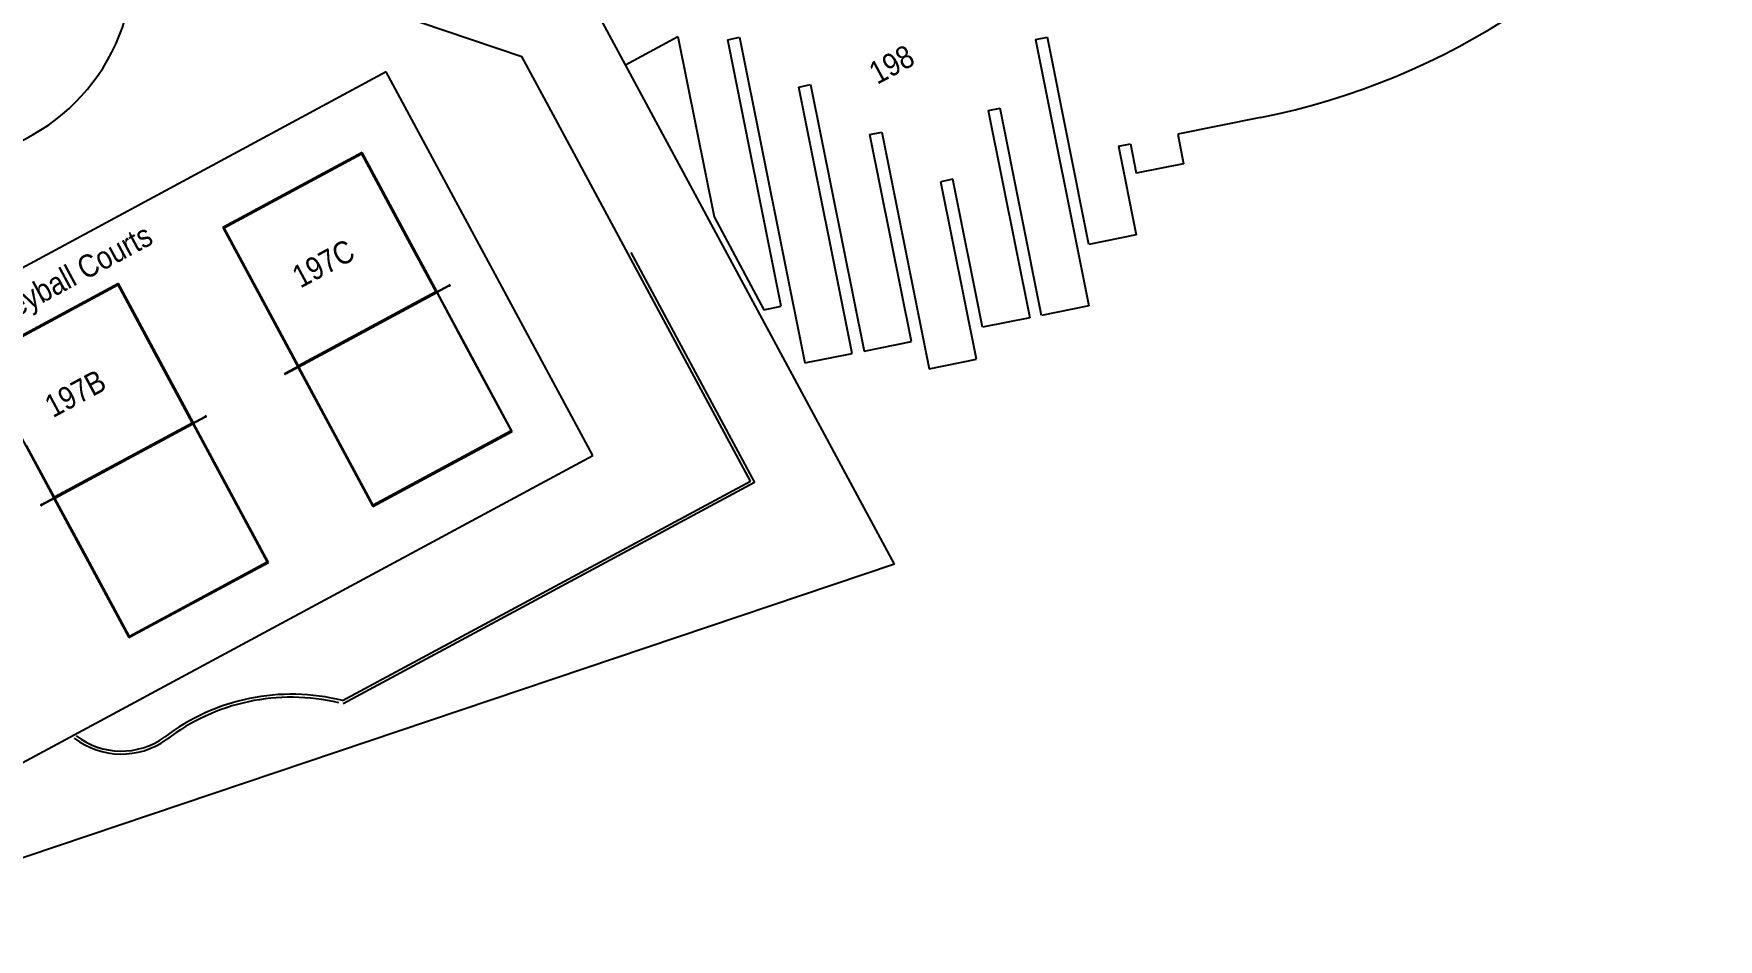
# Model space of a CAD drawing. Header units: inches. Extents: x 69213682 to 69221478, y 27658977 to 27667505.
# Drawn here: x 69217496 to 69220845, y 27658977 to 27660777 of the extents above; entities that cross this region are included whole.
import ezdxf
from ezdxf.enums import TextEntityAlignment as Align

# ---------------------------------------------------------------- set-up
doc = ezdxf.new("R2010")
doc.units = ezdxf.units.IN
doc.header["$LTSCALE"] = 100
doc.header["$MEASUREMENT"] = 0
doc.layers.add('A-IDEN-VNUM', color=4, linetype='CONTINUOUS')
doc.layers.add('A-SITE', color=3, linetype='CONTINUOUS')
doc.styles.add('CP_ROOMVNUMBER', font='arial.ttf', dxfattribs={"width": 0.85, "height": 0.075})
pattern_1 = [(163.29, (69217914.02, 27660074.932), (-12.218, -40.6976), []), (253.29, (69217914.02, 27660074.932), (40.6976, -12.218), [])]

msp = doc.modelspace()

# ---------------------------------------------------------------- hatches: boundary and pattern name
at = {"layer": 'A-SITE'}
h = msp.add_hatch(dxfattribs=at)
h.set_pattern_fill('FP1_14', color=256, angle=208.2896, style=0, pattern_type=2)
h.set_pattern_definition(pattern_1)
edge = h.paths.add_edge_path(flags=0)
edge.add_line((69218322.1, 27660276.8), (69217997.6, 27660102.2))
edge.add_line((69217997.6, 27660102.2), (69217997.9, 27660101.7))
edge.add_line((69217997.9, 27660101.7), (69218322.3, 27660276.4))
edge.add_line((69218322.3, 27660276.4), (69218322.2, 27660276.5))
edge.add_spline(control_points=[(69218322.2, 27660276.5), (69218322.2, 27660276.5), (69218322.2, 27660276.6), (69218322.2, 27660276.6), (69218322.2, 27660276.6)], knot_values=[0, 0, 0, 0, 0.061463, 0.122926, 0.122926, 0.122926, 0.122926], degree=3, periodic=0)
edge.add_line((69218322.2, 27660276.6), (69218322.1, 27660276.8))
h = msp.add_hatch(dxfattribs=at)
h.set_pattern_fill('FP1_14', color=256, angle=208.2896, style=0, pattern_type=2)
h.set_pattern_definition(pattern_1)
h.paths.add_polyline_path([(69217837.2, 27660015.9), (69217512.2, 27659840.9), (69217512.5, 27659840.5), (69217837.5, 27660015.4)], flags=0)

# ---------------------------------------------------------------- linework, layer by layer
for p, q in [((69217935.4, 27660911.6), (69218466.8, 27660731.7)), ((69219207.5, 27659722.9), (69218578.1, 27660891.5)), ((69218672.9, 27660715.4), (69218776.8, 27660771.3)), ((69218776.9, 27660771.4), (69218848.8, 27660412.8)), ((69218876, 27660765.2), (69218899.6, 27660769.9)), ((69218982.2, 27660235.7), (69218876, 27660765.2)), ((69218899.6, 27660769.9), (69219029.3, 27660122.8)), ((69219487.9, 27660765.5), (69219511.4, 27660770.2)), ((69219487.9, 27660765.5), (69219594.1, 27660236)), ((69219594, 27660358.4), (69219511.4, 27660770.2)), ((69218533.5, 27660607.7), (69218466.8, 27660731.7)), ((69218197.3, 27660701.1), (69216741.8, 27659917.7)), ((69218607.8, 27659938.5), (69218197.3, 27660701.1)), ((69219017.3, 27660671.1), (69219040.8, 27660675.8)), ((69219040.8, 27660675.8), (69219147, 27660146.3)), ((69219123.4, 27660141.6), (69219017.3, 27660671.1)), ((69218921, 27659887.7), (69218533.5, 27660607.7)), ((69219393.8, 27660624.2), (69219417.4, 27660628.9)), ((69219393.8, 27660624.2), (69219476.4, 27660212.4)), ((69219499.9, 27660217.1), (69219417.4, 27660628.9)), ((69219935.1, 27660610.3), (69219770.4, 27660577.3)), ((69219158.5, 27660577), (69219182.1, 27660581.7)), ((69219241.1, 27660165.2), (69219158.5, 27660577)), ((69219182.1, 27660581.7), (69219276.4, 27660111.1)), ((69219770.4, 27660577.3), (69219782.2, 27660518.5)), ((69218149.3, 27660541.2), (69217872.1, 27660392)), ((69217875.1, 27660391.4), (69218148.2, 27660538.4)), ((69218148.2, 27660538.4), (69218240.4, 27660366.9)), ((69218298.5, 27660264.1), (69218149.3, 27660541.2)), ((69219652.8, 27660553.7), (69219676.3, 27660558.4)), ((69219652.8, 27660553.7), (69219688.1, 27660377.2)), ((69219676.3, 27660558.4), (69219688.1, 27660499.6)), ((69219782.2, 27660518.5), (69219688.1, 27660499.6)), ((69219323.3, 27660487.7), (69219299.8, 27660483)), ((69219370.5, 27660130), (69219299.8, 27660483)), ((69219382.3, 27660193.5), (69219323.3, 27660487.7)), ((69218848.8, 27660412.8), (69218947.9, 27660228.6)), ((69217872.1, 27660392), (69218021.2, 27660114.9)), ((69217967.3, 27660220), (69217875.1, 27660391.4)), ((69219688.1, 27660377.2), (69219594, 27660358.4)), ((69218240.4, 27660366.9), (69218295.9, 27660263.8)), ((69218683.2, 27660342.2), (69218929.1, 27659885.3)), ((69217664.8, 27660280.7), (69217387.2, 27660131.3)), ((69217389.9, 27660130.5), (69217663.7, 27660277.9)), ((69217663.7, 27660277.9), (69217756, 27660106.2)), ((69217814.1, 27660003.4), (69217664.8, 27660280.7)), ((69218322.1, 27660276.8), (69217997.6, 27660102.2)), ((69217997.9, 27660101.7), (69218322.3, 27660276.4)), ((69218322.3, 27660276.4), (69218322.1, 27660276.8)), ((69218295.9, 27660263.8), (69218022.8, 27660116.8)), ((69218023.1, 27660114.7), (69218297.5, 27660262.4)), ((69218297.5, 27660262.4), (69218352.1, 27660161)), ((69218447.8, 27659986.5), (69218298.7, 27660263.7)), ((69219594.1, 27660236), (69219499.9, 27660217.1)), ((69218022.8, 27660116.8), (69217967.3, 27660220)), ((69218947.9, 27660228.6), (69218982.2, 27660235.7)), ((69219476.4, 27660212.4), (69219382.3, 27660193.5)), ((69218352.1, 27660161), (69218445.5, 27659987.5)), ((69219029.3, 27660122.8), (69219123.4, 27660141.6)), ((69219147, 27660146.3), (69219241.1, 27660165.2)), ((69217387.2, 27660131.3), (69217536.5, 27659854)), ((69217756, 27660106.2), (69217811.5, 27660003.1)), ((69217997.6, 27660102.2), (69217997.9, 27660101.7)), ((69218021.5, 27660114.4), (69218170.6, 27659837.3)), ((69218077.7, 27660013.3), (69218023.1, 27660114.7)), ((69219276.4, 27660111.1), (69219370.5, 27660130)), ((69217837.2, 27660015.9), (69217512.2, 27659840.9)), ((69217512.5, 27659840.5), (69217837.5, 27660015.4)), ((69217811.5, 27660003.1), (69217537.8, 27659855.8)), ((69217963.3, 27659726.1), (69217814.3, 27660003)), ((69217837.5, 27660015.4), (69217837.2, 27660015.9)), ((69218171.1, 27659839.8), (69218077.7, 27660013.3)), ((69217538.7, 27659854), (69217812.5, 27660001.4)), ((69217812.5, 27660001.4), (69217867.1, 27659900)), ((69218170.6, 27659837.3), (69218447.8, 27659986.5)), ((69218445.5, 27659987.5), (69218171.1, 27659839.8)), ((69217152.2, 27659155.1), (69218607.8, 27659938.5)), ((69217537.8, 27659855.8), (69217482.3, 27659958.9)), ((69217867.1, 27659900), (69217960.3, 27659726.7)), ((69218110.5, 27659451.5), (69218921, 27659887.7)), ((69218929.1, 27659885.3), (69218111.3, 27659445.1)), ((69218929.1, 27659885.3), (69218111.3, 27659445.1)), ((69217512.2, 27659840.9), (69217512.5, 27659840.5)), ((69217536.7, 27659853.6), (69217685.7, 27659576.7)), ((69217593.3, 27659752.6), (69217538.7, 27659854)), ((69217686.5, 27659579.3), (69217593.3, 27659752.6)), ((69219207.5, 27659722.9), (69216993.7, 27658977.2)), ((69217685.7, 27659576.7), (69217963.3, 27659726.1)), ((69217960.3, 27659726.7), (69217686.5, 27659579.3))]:
    msp.add_line(p, q, dxfattribs=at)
for centre, radius, start, end in [((69219652, 27662022.2), 1440, 281.3374, 325.9438), ((69217298.8, 27660920.6), 396.3, 273.5379, 356.6123), ((69218323, 27660277), 0.984, 118.2896, 298.2896), ((69218323, 27660277), 0.984, 298.2896, 118.2896), ((69217996.2, 27660101.1), 0.984, 118.2896, 298.2896), ((69217996.2, 27660101.1), 0.984, 298.2896, 118.2896), ((69217838.3, 27660016.2), 0.984, 118.2896, 298.2896), ((69217838.3, 27660016.2), 0.984, 298.2896, 118.2896), ((69217511.4, 27659840.2), 0.984, 118.2896, 298.2896), ((69217511.4, 27659840.2), 0.984, 298.2896, 118.2896), ((69218008.4, 27659050.3), 414, 75.7243, 127.4704), ((69218008.4, 27659050.3), 408, 76.6498, 127.4841), ((69217670.7, 27659498.9), 153.6, 232.4329, 305.621), ((69217670.7, 27659498.9), 147.6, 232.4329, 305.5836)]:
    msp.add_arc(centre, radius, start, end, dxfattribs=at)

# ---------------------------------------------------------------- texts
at = {"layer": 'A-IDEN-VNUM', "style": 'CP_ROOMVNUMBER', "width": 0.85}
for s, p in [('198', (69219201.6, 27660716.2)), ('New Volleyball Courts', (69217498.9, 27660252.4)), ('197C', (69218072.1, 27660320.5)), ('197B', (69217578.9, 27660062.2))]:
    msp.add_text(s, height=45, rotation=28.29, dxfattribs=at).set_placement(p, align=Align.MIDDLE)

doc.saveas('drawing.dxf')
